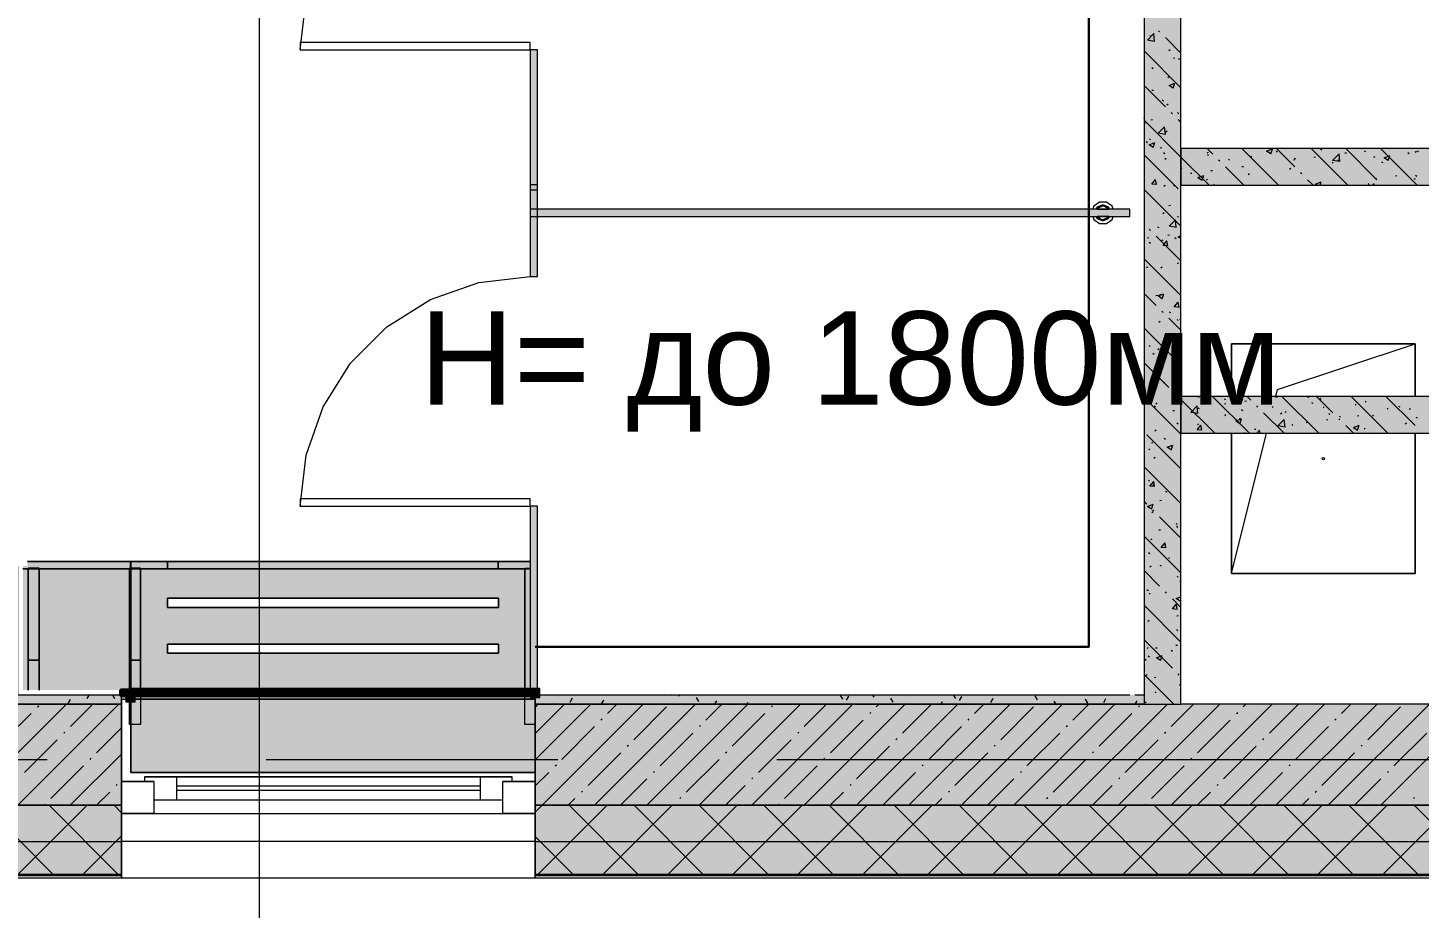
# Model space of a CAD drawing. Header units: millimetres. Extents: x -3817 to 677485, y -22715 to 103890.
# Drawn here: x 618142 to 621169, y 1553 to 3470 of the extents above; entities that cross this region are included whole.
import ezdxf

# ---------------------------------------------------------------- set-up
doc = ezdxf.new("R2010")
doc.units = ezdxf.units.MM
doc.layers.add('PDF _Геометрия', color=7, linetype='Continuous', true_color=0x1d1d1d)
doc.layers.add('PDF _Сплошная заливка', color=7, linetype='Continuous', true_color=0xffffff)
doc.layers.add('PDF _Текст', color=7, linetype='Continuous')
doc.styles.add('PDF GOST-Common', font='arial.ttf')

msp = doc.modelspace()

# ---------------------------------------------------------------- hatches: boundary and pattern name
at = {"layer": 'PDF _Сплошная заливка', "transparency": 33554559}
for points in [[(620570.5, 1996.9), (620650.5, 1996.9), (620650.5, 5636.9), (620570.5, 5636.9), (620570.5, 5004.9), (620610.5, 5004.9), (620610.5, 4999.9), (620570.5, 4999.9), (620570.5, 4461), (620590.5, 4449.5), (620570.5, 4414.9), (620570.5, 4409.9), (620610.5, 4409.9), (620610.5, 4404.9), (620570.5, 4404.9), (620570.5, 2016.9)], [(621251.3, 3126.9), (621251.3, 3206.9), (620650.5, 3206.9), (620650.5, 3126.9), (621086, 3126.9)], [(621251.3, 2586.9), (621251.3, 2666.9), (620650.5, 2666.9), (620650.5, 2586.9), (621086, 2586.9)]]:
    msp.add_hatch(color=256, dxfattribs=at).paths.add_polyline_path(points)
at = {"layer": 'PDF _Сплошная заливка', "true_color": 0xeae6de, "transparency": 33554559}
h = msp.add_hatch(color=254, dxfattribs=at)
h.paths.add_polyline_path([(618345.5, 2008), (618355.2, 2008), (618355.2, 2021.9), (618365.5, 2021.9), (618365.2, 2026.9), (618345.5, 2026.9), (618345.5, 2016.9)], flags=0)
h.paths.add_polyline_path([(618365.2, 2027.9), (618365.5, 2027.9), (618365.2, 2307.9), (618140.8, 2307.9), (618140.8, 2297.9), (618130.8, 2296.9), (618130.8, 2027.9), (618345.5, 2027.9)], flags=0)
h.paths.add_polyline_path([(618121.3, 2307.9), (618119.8, 2307.9), (618119.8, 2307.9)], flags=0)
h = msp.add_hatch(color=254, dxfattribs=at)
h.paths.add_polyline_path([(618375.2, 2007.9), (619245.5, 2007.9), (619245.5, 2011.9), (619235.5, 2011.9), (619234.5, 2307.9), (618365.2, 2307.9), (618365.5, 2021.9), (618375.2, 2020.4)], flags=0)
h.paths.add_polyline_path([(618445.2, 2107.8), (618445.2, 2127.8), (619165.7, 2127.8), (619165.7, 2107.8), (618901, 2107.8)], flags=0)
h.paths.add_polyline_path([(618445.2, 2207.8), (618445.2, 2227.8), (619165.7, 2227.8), (619165.7, 2207.8), (618901, 2207.8)], flags=0)
at = {"layer": 'PDF _Сплошная заливка', "transparency": 33554559}
h = msp.add_hatch(color=256, dxfattribs=at)
h.paths.add_polyline_path([(620570.5, 1996.9), (620570.5, 2016.9), (619245.5, 2016.9), (619245.5, 1996.9), (619629.3, 1996.9)], flags=0)
h.paths.add_polyline_path([(618345.5, 1996.9), (618345.5, 2016.9), (618119.8, 2016.9), (618119.8, 1996.9), (618172.6, 1996.9)], flags=0)
at = {"layer": 'PDF _Сплошная заливка', "true_color": 0x8bb0bc, "transparency": 33554559}
h = msp.add_hatch(color=253, dxfattribs=at)
h.paths.add_polyline_path([(619173.9, 2016.9), (619235.5, 2016.9), (619235.5, 2026.9), (618365.5, 2026.9), (618365.5, 2021.9), (618375.2, 2020.4), (618375.2, 2016.9), (619165.7, 2016.9)], flags=0)
h.paths.add_polyline_path([(618355.2, 2016.9), (618355.2, 2021.9), (618365.2, 2021.9), (618365.2, 2026.9), (618345.5, 2026.9), (618345.5, 2016.9)], flags=0)
at = {"layer": 'PDF _Сплошная заливка', "true_color": 0xeae6de, "transparency": 33554559}
msp.add_hatch(color=254, dxfattribs=at).paths.add_polyline_path([(618375.2, 1847.9), (619245.5, 1847.9), (619245.5, 2007.9), (618375.2, 2007.9), (618375.2, 2002.4), (618365.5, 2002.4), (618365.5, 1847.9)])
at = {"layer": 'PDF _Сплошная заливка', "transparency": 33554559}
h = msp.add_hatch(color=256, dxfattribs=at)
h.paths.add_polyline_path([(623999.5, 1776.9), (624045.5, 1776.9), (624045.5, 1996.9), (623745.5, 1996.9), (623745.5, 1776.9)], flags=0)
h.paths.add_polyline_path([(622845.5, 1776.9), (622845.5, 1996.9), (619245.5, 1996.9), (619245.5, 1776.9), (622542.8, 1776.9)], flags=0)
h.paths.add_polyline_path([(618095.5, 1776.9), (618345.5, 1776.9), (618345.5, 1996.9), (618095.5, 1996.9)], flags=0)
h = msp.add_hatch(color=256, dxfattribs=at)
h.paths.add_polyline_path([(627885.5, 1626.9), (627885.5, 1776.9), (623745.5, 1776.9), (623745.5, 1626.9), (625456.2, 1626.9)], flags=0)
h.paths.add_polyline_path([(622542.8, 1626.9), (622845.5, 1626.9), (622845.5, 1776.9), (619245.5, 1776.9), (619245.5, 1626.9), (621086, 1626.9)], flags=0)
h.paths.add_polyline_path([(618095.5, 1626.9), (618345.5, 1626.9), (618345.5, 1776.9), (617345.5, 1776.9), (617345.5, 1626.9), (617595.5, 1626.9)], flags=0)
h.paths.add_polyline_path([(615895.5, 1626.9), (616445.5, 1626.9), (616445.5, 1776.9), (615895.5, 1776.9)], flags=0)
h.paths.add_polyline_path([(613595.5, 1626.9), (613795.5, 1626.9), (613795.5, 1776.9), (613095.5, 1776.9), (613095.5, 1626.9)], flags=0)
h.paths.add_polyline_path([(609432.3, 1626.9), (609995.5, 1626.9), (609995.5, 1776.9), (608812.6, 1776.9), (608812.6, 1626.9)], flags=0)

# ---------------------------------------------------------------- linework, layer by layer
at = {"layer": 'PDF _Геометрия', "color": 9, "lineweight": 9, "true_color": 0xc0c0c0}
for points in [[(617345.5, 1618.9), (618345.5, 1618.9), (618345.5, 1776.9), (618345.5, 1618.9), (619245.5, 1618.9), (619245.5, 1776.9), (619245.5, 1618.9), (622845.5, 1618.9), (622845.5, 1776.9), (622845.5, 1618.9), (623745.5, 1618.9), (623745.5, 1776.9), (623745.5, 1618.9), (627885.5, 1618.9), (628038.5, 1618.9), (628043.5, 1618.9), (628043.5, 2226.9), (627885.5, 2226.9), (627665.5, 2226.9), (627665.5, 1996.9), (624265.5, 1996.9), (624265.5, 9556.9), (624410.5, 9556.9)], [(620570.5, 4414.9), (620570.5, 4404.9), (620570.5, 2016.9), (620550.5, 2016.9)], [(618345.5, 2008), (618345.5, 1996.9), (618345.5, 2016.9), (618119.8, 2016.9), (618119.8, 2276.9), (618119.8, 2296.9), (617835.5, 2296.9), (617835.5, 2276.9), (618099.8, 2276.9), (618099.8, 1996.9), (618095.5, 1996.9), (618095.5, 1776.9), (617815.5, 1776.9)], [(620539.5, 2016.9), (619245.5, 2016.9), (619245.5, 1996.9), (619245.5, 1776.9), (619245.5, 1847.9)]]:
    msp.add_lwpolyline(points, dxfattribs=at)
at = {"layer": 'PDF _Геометрия', "color": 231, "lineweight": 30, "true_color": 0xff80c0}
msp.add_lwpolyline([(619245.5, 2121.9), (620450.5, 2121.9), (620450.5, 5516.9), (619145.5, 5516.9), (619145.5, 9436.9), (618215.5, 9436.9), (618215.5, 9156.9), (617935.5, 9156.9), (617935.5, 2403.4)], dxfattribs=at)
at = {"layer": 'PDF _Геометрия', "color": 9, "lineweight": 9, "true_color": 0xc0c0c0}
for points in [[(620650.5, 1996.9), (620650.5, 4404.9), (620650.5, 5004.9), (620650.5, 5636.9), (621251.3, 5636.9), (621251.3, 2626.9), (621251.3, 2026.9), (621251.3, 1996.9)], [(620650.5, 3126.9), (621251.3, 3126.9), (621251.3, 3206.9), (620650.5, 3206.9)], [(620650.5, 2586.9), (621251.3, 2586.9), (621251.3, 2666.9), (620650.5, 2666.9)], [(618345.5, 1776.9), (618345.5, 1996.9)]]:
    msp.add_lwpolyline(points, close=True, dxfattribs=at)
at = {"layer": 'PDF _Геометрия', "color": 253, "lineweight": 9, "true_color": 0xaaaaaa}
for points in [[(618645.5, -219.5), (618645.5, 2280.5), (618645.5, 4208.9)], [(616596.4, 1876.9), (618183.9, 1876.9)], [(618660.2, 1876.9), (619295.2, 1876.9)], [(619771.4, 1876.9), (621358.9, 1876.9)], [(618415.5, 1828.9), (618345.5, 1828.9)], [(618465.5, 1818.9), (619125.5, 1818.9)], [(619245.5, 1828.9), (619175.5, 1828.9)], [(619125.5, 1808.9), (618465.5, 1808.9)], [(618345.5, 1758.9), (619245.5, 1758.9)]]:
    msp.add_lwpolyline(points, dxfattribs=at)
at = {"layer": 'PDF _Геометрия', "color": 7, "lineweight": 9}
for points in [[(618734.5, 3422), (619234.5, 3422), (619234.5, 3438), (618734.5, 3438), (618734.5, 3422), (618747, 3533.3), (618784, 3639), (618843.5, 3733.8), (618922.7, 3813), (619017.5, 3872.5), (619123.2, 3909.5), (619234.5, 3922)], [(620502.8, 3074.9), (620500.7, 3081.3), (620488.4, 3090.3), (620473.2, 3090.3), (620460.9, 3081.3), (620458.8, 3074.9)], [(620458.8, 3058.9), (620460.9, 3052.4), (620473.2, 3043.5), (620488.4, 3043.5), (620500.7, 3052.4), (620502.8, 3058.9)], [(620492.5, 3074.9), (620491.4, 3077.5), (620480.8, 3081.9), (620470.1, 3077.5), (620469, 3074.9)], [(620469, 3058.9), (620470.1, 3056.2), (620480.8, 3051.8), (620491.4, 3056.2), (620492.5, 3058.9)], [(620469.1, 3074.9), (620471.8, 3074.9), (620475.4, 3074.9), (620479.2, 3074.9), (620482.6, 3074.9), (620486.3, 3074.9), (620489.7, 3074.9), (620492.5, 3074.9)], [(620492.5, 3058.9), (620489.7, 3058.9), (620486.1, 3058.9), (620482.3, 3058.9), (620478.9, 3058.9), (620475.3, 3058.9), (620471.8, 3058.9), (620469.1, 3058.9)], [(618734.5, 2427.9), (619234.5, 2427.9), (619234.5, 2443.9), (618734.5, 2443.9), (618734.5, 2427.9), (618747, 2539.1), (618784, 2644.8), (618843.5, 2739.6), (618922.7, 2818.8), (619017.5, 2878.3), (619123.2, 2915.3), (619234.5, 2927.9)], [(620760.5, 2666.9), (620760.5, 2781.9), (621160.5, 2781.9), (621160.5, 2666.9), (621160.5, 2781.9), (621160.5, 2666.9)], [(620856.7, 2666.9), (620860.5, 2681.9), (621160.5, 2781.9)], [(620760.5, 2281.9), (620836.7, 2586.9)], [(620760.5, 2586.9), (620760.5, 2281.9), (621160.5, 2281.9), (621160.5, 2586.9)], [(620570.5, 2016.9), (620570.5, 1996.9), (619245.5, 1996.9), (620570.5, 1996.9), (620650.5, 1996.9)], [(618119.8, 1996.9), (618345.5, 1996.9), (618119.8, 1996.9), (618099.8, 1996.9)], [(617345.5, 1697.9), (618345.5, 1697.9)], [(619245.5, 1697.9), (622845.5, 1697.9)], [(617345.5, 1626.9), (618345.5, 1626.9)], [(617345.5, 1623.9), (618345.5, 1623.9)], [(619245.5, 1626.9), (622845.5, 1626.9)], [(619245.5, 1623.9), (622845.5, 1623.9)]]:
    msp.add_lwpolyline(points, dxfattribs=at)
at = {"layer": 'PDF _Геометрия', "color": 252, "lineweight": 9, "true_color": 0x878787}
for points in [[(620570.5, 3459.6), (620572, 3459.8)], [(620593.4, 3440.3), (620577.5, 3442.7), (620591.4, 3457.2)], [(620582.8, 3453.3), (620585.2, 3451.1)], [(620593.4, 3440.2), (620591.4, 3457.1)], [(620604.2, 3461), (620601.7, 3463.5)], [(620650.5, 3414.7), (620616.8, 3448.4)], [(620624.3, 3420.7), (620627, 3422.7)], [(620650.5, 3339.3), (620570.5, 3419.3)], [(620634.2, 3404), (620637.5, 3404.4)], [(620644.9, 3403.2), (620647.8, 3401.4)], [(620587.5, 3383.3), (620590.3, 3381.5)], [(620622.2, 3361.5), (620624.8, 3363.5)], [(620616.8, 3297.5), (620570.5, 3343.9)], [(620587.4, 3333.9), (620590.7, 3334.3)], [(620633.7, 3338.3), (620624.8, 3344.3), (620637.3, 3349)], [(620631.9, 3339.7), (620635.2, 3340.2)], [(620633.7, 3338.2), (620637.3, 3349)], [(620609.6, 3312.8), (620612.4, 3311)], [(620620, 3302.3), (620622.7, 3304.3)], [(620570.5, 3273), (620570.8, 3273.4)], [(620572.9, 3262.2), (620570.8, 3273.4)], [(620585.1, 3269.6), (620588.5, 3270)], [(620631.9, 3282.4), (620629.4, 3285)], [(620643.3, 3285), (620645.8, 3282.8)], [(620650.5, 3263.9), (620644.5, 3269.9)], [(620712, 3126.9), (620650.5, 3188.4), (620570.5, 3268.4)], [(620570.5, 3262.5), (620572.9, 3262.3)], [(620616.9, 3237.6), (620601.1, 3240.1), (620615, 3254.5)], [(620616.9, 3237.6), (620615, 3254.5)], [(620617.8, 3243.1), (620620.5, 3245.1)], [(620574.9, 3222), (620577.8, 3220.2)], [(620590.4, 3209.4), (620581.6, 3215.3), (620594, 3220.1)], [(620582.2, 3228.2), (620584.7, 3225.9)], [(620590.4, 3209.3), (620594, 3220.1)], [(620644.5, 3119), (620570.5, 3193)], [(620605.7, 3208.3), (620609, 3208.8)], [(620612.4, 3198.1), (620615.3, 3196.3)], [(620615.7, 3183.9), (620618.3, 3185.9)], [(620707.4, 3194.1), (620710.2, 3192.3)], [(620719.9, 3194.4), (620707.5, 3206.9)], [(620708, 3197.2), (620710.7, 3199.3)], [(620735, 3179.4), (620732.5, 3181.9)], [(620753.8, 3183.8), (620756.3, 3181.5)], [(620862.9, 3126.9), (620782.9, 3206.9)], [(620802.3, 3190.1), (620805.1, 3188.3)], [(620845.9, 3195.1), (620837.1, 3201.1), (620849.6, 3205.9)], [(620845.9, 3195.1), (620849.6, 3205.8)], [(620857.5, 3201.6), (620860, 3199.3)], [(620898.4, 3166.8), (620858.4, 3206.9)], [(620895.3, 3182.5), (620898.7, 3182.9)], [(620897.2, 3186.1), (620900, 3184.3)], [(621013.7, 3126.9), (620933.7, 3206.9)], [(620939.9, 3188.4), (620943.2, 3188.8)], [(620954.6, 3205.9), (620957.4, 3204.1)], [(620996.4, 3178.8), (620980.6, 3181.2), (620994.5, 3195.7)], [(620992.1, 3182.1), (620994.9, 3180.3)], [(620996.4, 3178.7), (620994.5, 3195.6)], [(621007.2, 3197.2), (621010.5, 3197.7)], [(621077, 3139.1), (621009.2, 3206.9)], [(621049.5, 3201.9), (621052.3, 3200.1)], [(621070.6, 3187.8), (621073.3, 3189.8)], [(621164.6, 3126.9), (621084.6, 3206.9)], [(621101.5, 3180.9), (621092.6, 3186.8), (621105.1, 3191.6)], [(621101.5, 3180.8), (621105.1, 3191.6)], [(621144.4, 3197.9), (621147.3, 3196.1)], [(621160.4, 3199.2), (621163.1, 3201.2)], [(621167.5, 3199.5), (621165, 3202)], [(620650.2, 3166), (620650.5, 3165.7), (620652.6, 3163.7)], [(620671.2, 3153), (620674.5, 3153.4)], [(620687.7, 3143.7), (620700.2, 3148.5)], [(620696.6, 3137.7), (620700.2, 3148.5)], [(620715.7, 3158.8), (620719, 3159.3)], [(620787.5, 3126.9), (620747.6, 3166.8)], [(620783.1, 3167.7), (620786.4, 3168.1)], [(620797.1, 3150.6), (620799.8, 3152.6)], [(620887, 3162), (620889.6, 3164)], [(620913.5, 3151.7), (620911, 3154.2)], [(620979.3, 3175.3), (620982, 3177.3)], [(621087, 3178), (621089.8, 3176.2)], [(621161.3, 3148.9), (621163.7, 3146.6)], [(620597.5, 3128.6), (620586.9, 3129.5), (620595.5, 3139.7)], [(620597.5, 3128.5), (620595.5, 3139.6)], [(620613.5, 3124.7), (620616.2, 3126.8)], [(620634.5, 3127.6), (620637.3, 3125.8)], [(620687.7, 3143.7), (620696.6, 3137.8)], [(620705.9, 3138), (620708.5, 3140.1)], [(620721.6, 3126.9), (620723, 3128.5)], [(620723.3, 3126.9), (620723, 3128.5)], [(620938.4, 3126.9), (620926.1, 3139.1)], [(620947.2, 3126.9), (620943.2, 3129.5), (620955.7, 3134.3)], [(620953.2, 3126.9), (620955.7, 3134.2)], [(620960.4, 3127.1), (620963.7, 3127.5)], [(621057.6, 3131.1), (621060, 3128.8)], [(621068.4, 3128.6), (621071.1, 3130.7)], [(621072.7, 3141.9), (621076, 3142.3)], [(621117.2, 3147.7), (621120.5, 3148.2)], [(621158.2, 3140), (621160.9, 3142)], [(620650.5, 3037.5), (620570.5, 3117.5)], [(620611.3, 3065.5), (620614, 3067.6)], [(620624.4, 3082.9), (620627.8, 3083.3)], [(620642.8, 3059.9), (620645.3, 3057.6)], [(620584.1, 3028.5), (620581.6, 3031)], [(620599.9, 3036.7), (620602.7, 3034.9)], [(620640.5, 3035), (620624.7, 3037.5), (620638.5, 3051.9)], [(620640.5, 3035), (620638.5, 3051.9)], [(620577.7, 3012.7), (620581, 3013.2)], [(620581.7, 3003), (620584.2, 3000.8)], [(620650.5, 2962.1), (620596.7, 3015.9)], [(620609.2, 3006.3), (620611.8, 3008.4)], [(620622.2, 2994.8), (620611.6, 2995.7), (620620.1, 3006)], [(620622.2, 2994.8), (620620.1, 3005.9)], [(620622.2, 3018.6), (620625.5, 3019)], [(620637.4, 3012.9), (620640.2, 3011.1)], [(620650.5, 3010.8), (620644.4, 3014.8), (620650.5, 3017.1)], [(620650.5, 2886.7), (620570.5, 2966.7)], [(620575.4, 2948.5), (620578.7, 2948.9)], [(620607, 2947.2), (620609.7, 2949.2)], [(620642.7, 2957.3), (620646.1, 2957.8)], [(620649.6, 2940.8), (620650.5, 2940.1)], [(620596.7, 2865), (620570.5, 2891.3)], [(620596, 2887.2), (620599.3, 2887.6)], [(620610, 2879.9), (620601.2, 2885.9), (620613.6, 2890.7)], [(620604.9, 2888), (620607.5, 2890)], [(620610, 2879.9), (620613.6, 2890.6)], [(620611.8, 2850), (620609.3, 2852.5)], [(620624.8, 2851.5), (620627.6, 2849.7)], [(620646.9, 2861.1), (620636.2, 2862), (620644.8, 2872.2)], [(620646.9, 2861), (620644.8, 2872.2)], [(620650.5, 2735.8), (620570.5, 2815.8)], [(620602.7, 2828.8), (620605.4, 2830.8)], [(620650.5, 2811.3), (620624.4, 2837.4)], [(620642.3, 2834.7), (620644.8, 2832.5)], [(620650.5, 2834.5), (620648.3, 2834.8), (620650.5, 2837.1)], [(620581.2, 2777.9), (620583.7, 2775.6)], [(620589.4, 2761.1), (620592.2, 2759.3)], [(620600.5, 2769.6), (620603.2, 2771.6)], [(620614.7, 2761.7), (620618, 2762.2)], [(620624.4, 2686.5), (620570.5, 2740.4)], [(620598.4, 2710.4), (620601, 2712.4)], [(620612.4, 2697.5), (620615.8, 2697.9)], [(620649.1, 2715.7), (620650.5, 2714.4)], [(620570.5, 2691.9), (620571.3, 2692)], [(620650.5, 2584.9), (620570.5, 2664.9)], [(620639.4, 2671.4), (620636.9, 2673.9)], [(620649.7, 2666.3), (620650.5, 2665.8), (620652.5, 2664.5)], [(620688.6, 2664.5), (620691.2, 2666.6)], [(620799.4, 2586.9), (620719.4, 2666.9)], [(620802.9, 2658.9), (620794.9, 2666.9)], [(620857.1, 2665.7), (620860.5, 2666.2)], [(620950.3, 2586.9), (620870.3, 2666.9)], [(620925.9, 2666.9), (620928.4, 2665.2)], [(620928.4, 2665.1), (620929, 2666.9)], [(620981.4, 2631.2), (620945.7, 2666.9)], [(621101.1, 2586.9), (621021.1, 2666.9)], [(621159.9, 2603.5), (621096.6, 2666.9)], [(621140.9, 2666.5), (621141.4, 2666.9)], [(620592.3, 2646.4), (620595.1, 2644.6)], [(620596.2, 2651.2), (620598.9, 2653.3)], [(620633, 2636.2), (620636.3, 2636.6)], [(620724, 2586.9), (620652, 2658.9)], [(620687.6, 2629.8), (620671.8, 2632.2), (620685.7, 2646.6)], [(620687.6, 2629.7), (620685.7, 2646.6)], [(620687.2, 2642.4), (620690, 2640.6)], [(620744.6, 2662.2), (620747.4, 2660.4)], [(620745.3, 2651), (620748.6, 2651.4)], [(620782.1, 2638.4), (620784.9, 2636.6)], [(620789.8, 2656.9), (620793.1, 2657.3)], [(620818, 2643.8), (620815.5, 2646.3)], [(620839.5, 2658.2), (620842.4, 2656.4)], [(620849.1, 2645.2), (620851.6, 2642.9)], [(620877, 2634.3), (620879.8, 2632.5)], [(620934.4, 2654.2), (620937.3, 2652.4)], [(620952.8, 2663), (620955.3, 2660.7)], [(620959.8, 2642.6), (620962.5, 2644.6)], [(621029.4, 2650.2), (621032.2, 2648.4)], [(621051.1, 2655.1), (621053.8, 2657.1)], [(621099.1, 2641.7), (621101.6, 2639.5)], [(621124.3, 2646.2), (621127.1, 2644.4)], [(621146.8, 2639.9), (621150.1, 2640.3)], [(620641.8, 2609.6), (620644.2, 2607.3)], [(620696.2, 2593.6), (620685.6, 2594.5), (620694.2, 2604.7)], [(620686.4, 2605.4), (620689.1, 2607.4)], [(620696.2, 2593.5), (620694.2, 2604.7)], [(620745.5, 2627.4), (620747.9, 2625.1)], [(620779, 2607.8), (620770.2, 2613.8), (620782.6, 2618.6)], [(620777.7, 2617.9), (620780.3, 2619.9)], [(620779, 2607.8), (620782.6, 2618.5)], [(620874.9, 2586.9), (620830.5, 2631.2)], [(620877.4, 2600.3), (620861.6, 2602.8), (620875.4, 2617.2)], [(620867.5, 2629.3), (620870.2, 2631.3)], [(620877.4, 2600.3), (620875.4, 2617.2)], [(620891.7, 2606.2), (620894.2, 2603.9)], [(620922.7, 2610.4), (620926, 2610.8)], [(620967.2, 2616.2), (620970.5, 2616.7)], [(620971.9, 2630.3), (620974.8, 2628.5)], [(620996.5, 2616.1), (620994, 2618.6)], [(620995.4, 2623.9), (620997.9, 2621.7)], [(621025.7, 2586.9), (621009.1, 2603.5)], [(621025.7, 2599.5), (621038.2, 2604.3)], [(621034.5, 2625.1), (621037.8, 2625.5)], [(621034.6, 2593.5), (621038.2, 2604.3)], [(621066.8, 2626.3), (621069.7, 2624.5)], [(621138.8, 2607.3), (621141.4, 2609.3)], [(621161.8, 2622.3), (621164.6, 2620.5)], [(620650.5, 2509.5), (620576.6, 2583.4)], [(620594.1, 2592), (620596.7, 2594.1)], [(620614.3, 2575.9), (620617.2, 2574.1)], [(620744, 2586.9), (620746.4, 2587.2)], [(620788.1, 2588.4), (620789.7, 2586.9)], [(620810.4, 2595.6), (620813.7, 2596)], [(620816, 2586.9), (620821.7, 2593.6)], [(620822.9, 2586.9), (620821.7, 2593.5)], [(621025.7, 2599.5), (621034.6, 2593.6)], [(621049, 2595.9), (621051.6, 2598)], [(621064.3, 2586.9), (621065.2, 2587.8)], [(621065.3, 2586.9), (621065.2, 2587.7)], [(620580.7, 2552.8), (620583.1, 2550.5)], [(620586.2, 2566.1), (620589.6, 2566.5)], [(620629.6, 2550.5), (620620.8, 2556.4), (620633.2, 2561.2)], [(620629.6, 2550.4), (620633.2, 2561.2)], [(620650.5, 2434.1), (620570.5, 2514.1)], [(620591.9, 2532.8), (620594.6, 2534.9)], [(620579.7, 2485), (620582.5, 2483.2)], [(620648.6, 2490.5), (620650.5, 2488.8)], [(620593.3, 2471), (620582.7, 2471.9), (620591.3, 2482.2)], [(620589.7, 2473.6), (620592.4, 2475.7)], [(620593.3, 2471), (620591.3, 2482.1)], [(620617.2, 2461.1), (620620, 2459.3)], [(620576.6, 2432.6), (620570.5, 2438.7)], [(620586.4, 2421.5), (620577.5, 2427.5), (620590, 2432.3)], [(620586.4, 2421.5), (620590, 2432.2)], [(620605, 2440.6), (620608.3, 2441.1)], [(620649.5, 2446.5), (620650.5, 2446.6)], [(620587.6, 2414.5), (620590.2, 2416.5)], [(620591.7, 2417.5), (620589.2, 2420)], [(620650.5, 2358.7), (620604.2, 2404.9)], [(620650.5, 2283.2), (620570.5, 2363.2)], [(620602.7, 2376.3), (620606, 2376.8)], [(620639.2, 2390.6), (620642.1, 2388.8)], [(620641.2, 2384.4), (620643.7, 2382.2)], [(620585.4, 2355.3), (620588.1, 2357.3)], [(620618, 2337.3), (620607.4, 2338.2), (620616, 2348.4)], [(620618, 2337.2), (620616, 2348.4)], [(620580.2, 2327.6), (620582.6, 2325.3)], [(620623.3, 2315.1), (620626.6, 2315.5)], [(620604.2, 2254), (620570.5, 2287.8)], [(620583.2, 2296.1), (620585.9, 2298.1)], [(620604.6, 2299.8), (620607.4, 2298)], [(620642.1, 2275.9), (620644.9, 2274.1)], [(620576.5, 2245), (620579.8, 2245.4)], [(620619.3, 2238.9), (620616.8, 2241.5)], [(620648.1, 2265.4), (620650.5, 2263.2)], [(620650.5, 2132.3), (620570.5, 2212.3)], [(620581.1, 2236.9), (620583.7, 2238.9)], [(620650.5, 2207.8), (620631.9, 2226.4)], [(620642.7, 2203.5), (620632.1, 2204.5), (620640.6, 2214.7)], [(620649.2, 2221), (620640.4, 2227), (620650.5, 2230.8)], [(620642.7, 2203.5), (620640.6, 2214.6)], [(620649.2, 2221), (620650.5, 2224.6)], [(620570.5, 2208.6), (620572.1, 2207.6)], [(620578.9, 2177.7), (620581.6, 2179.7)], [(620642, 2189.6), (620645.3, 2190.1)], [(620640.7, 2159.3), (620643.2, 2157)], [(620631.9, 2075.5), (620570.5, 2136.9)], [(620576.8, 2118.5), (620579.4, 2120.6)], [(620595.2, 2119.5), (620598.6, 2119.9)], [(620639.8, 2125.3), (620643.1, 2125.8)], [(620572.1, 2094.7), (620574.9, 2092.9)], [(620579.6, 2102.5), (620582.1, 2100.2)], [(620606, 2092.1), (620597.1, 2098), (620609.6, 2102.8)], [(620606, 2092), (620609.6, 2102.8)], [(620629.5, 2114.5), (620632.4, 2112.7)], [(620635.1, 1996.9), (620570.5, 2061.5)], [(620574.6, 2059.3), (620577.3, 2061.4)], [(620647, 2060.4), (620644.5, 2062.9)], [(620593, 2055.2), (620596.3, 2055.7)], [(620647.5, 2040.2), (620650, 2038)], [(620572.4, 2000.1), (620575.1, 2002.2)], [(620594.2, 2024.2), (620597, 2022.4)]]:
    msp.add_lwpolyline(points, dxfattribs=at)
at = {"layer": 'PDF _Геометрия', "color": 7, "lineweight": 20}
for points in [[(619234.5, 3422), (619234.5, 3116.9), (619250.5, 3116.9), (619250.5, 3422)], [(619234.5, 3127.9), (619234.5, 2927.9), (619250.5, 2927.9), (619250.5, 3127.9)], [(620539.5, 3074.9), (619235, 3074.9), (619235, 3058.9), (620539.5, 3058.9)], [(619234.5, 2427.9), (619234.5, 2027.9), (619250.5, 2027.9), (619250.5, 2427.9)], [(619235.5, 2031.4), (619235.5, 2011.9), (619255.5, 2011.9), (619255.5, 2031.4)], [(618375.2, 2002.4), (618375.2, 2021.9), (618355.2, 2021.9), (618355.2, 2002.4)]]:
    msp.add_lwpolyline(points, close=True, dxfattribs=at)
at = {"layer": 'PDF _Геометрия', "color": 7, "lineweight": 9}
for points in [[(620466.5, 3074.9), (620468.3, 3079.3), (620480.8, 3084.4), (620493.2, 3079.3), (620495, 3074.9), (620493.2, 3079.3), (620480.8, 3084.4), (620468.3, 3079.3)], [(620495, 3058.9), (620493.2, 3054.4), (620480.8, 3049.3), (620468.3, 3054.4), (620466.5, 3058.9), (620468.3, 3054.4), (620480.8, 3049.3), (620493.2, 3054.4)], [(620493.5, 3074.9), (620482.1, 3081.9), (620469.7, 3077), (620468, 3074.9)], [(620468, 3058.9), (620479.4, 3051.8), (620491.9, 3056.7), (620493.5, 3058.9)], [(620760.5, 2666.9), (620760.5, 2781.9), (621160.5, 2781.9), (620760.5, 2781.9)], [(620760.5, 2586.9), (620760.5, 2281.9), (621160.5, 2281.9), (621160.5, 2586.9), (621160.5, 2281.9), (620760.5, 2281.9)], [(618345.5, 1776.9), (618095.5, 1776.9)], [(622845.5, 1776.9), (619245.5, 1776.9)]]:
    msp.add_lwpolyline(points, close=True, dxfattribs=at)
at = {"layer": 'PDF _Геометрия', "color": 8, "lineweight": 9, "true_color": 0x808080}
for points in [[(618365.5, 2307.9), (618140.8, 2307.9)], [(618445.2, 2207.8), (618445.2, 2227.8), (619165.7, 2227.8), (619165.7, 2207.8)], [(618445.2, 2207.8), (619165.7, 2207.8), (619165.7, 2227.8), (618445.2, 2227.8)], [(618445.2, 2107.8), (618445.2, 2127.8), (619165.7, 2127.8), (619165.7, 2107.8)], [(618445.2, 2107.8), (619165.7, 2107.8), (619165.7, 2127.8), (618445.2, 2127.8)]]:
    msp.add_lwpolyline(points, close=True, dxfattribs=at)
for points in [[(618140.8, 2307.9), (618365.5, 2307.9), (618140.8, 2307.9)], [(618365.5, 2307.9), (619234.5, 2307.9), (618365.2, 2307.9), (618365.2, 2027.8)], [(618365.5, 2307.9), (619234.5, 2307.9), (618365.5, 2307.9)], [(618445.5, 2307.9), (619165.1, 2307.9), (618445.5, 2307.9)], [(618345.5, 2008), (618355.2, 2008)], [(618365.5, 1952.9), (618363, 1952.9), (618363, 2002.4)], [(618365.2, 2026.9), (618365.2, 2021.9)], [(619245.5, 1847.9), (618365.5, 1847.9), (618365.5, 2002.4), (618365.5, 1847.9), (619245.5, 1847.9), (619245.5, 2007.9), (618375.2, 2007.9), (619245.5, 2007.9), (619245.5, 2011.9)]]:
    msp.add_lwpolyline(points, dxfattribs=at)
at = {"layer": 'PDF _Геометрия', "color": 253, "lineweight": 9, "true_color": 0xaba79f}
for points in [[(618365.2, 2027.8), (618365.2, 2307.9)], [(618365.5, 2307.3), (618365.5, 2292.9), (618365.5, 2307.3), (618365.5, 2021.9)], [(618142.6, 2291.9), (618142.6, 2092.9), (618142.6, 2291.9), (618142.6, 2027.8), (618142.6, 2292.9), (618166.6, 2292.9), (618166.6, 2027.7), (618166.6, 2291.9), (618166.6, 2092.9), (618166.6, 2291.9)], [(618363, 2291.9), (618363, 2092.9), (618363, 2291.9), (618363, 2027.7), (618363, 2292.9), (618365.2, 2292.9)], [(618365.5, 2292.9), (618387, 2292.9), (618387, 2027.8), (618387, 2291.9), (618387, 2092.9), (618387, 2291.9)], [(618445.5, 2291.9), (619165.1, 2291.9), (618445.5, 2291.9)], [(619223, 2291.9), (619223, 2027.9), (619223, 2292.9), (619233.5, 2292.9)], [(618363, 2021.9), (618363, 2026.9)], [(618365.2, 2021.9), (618365.2, 2026.9)], [(618387, 2026.9), (618387, 1952.9), (618365.5, 1952.9)], [(619245.5, 1952.9), (619223, 1952.9), (619223, 2026.9)], [(619245.5, 1996.9), (619245.5, 1847.9)]]:
    msp.add_lwpolyline(points, dxfattribs=at)
at = {"layer": 'PDF _Геометрия', "color": 254, "lineweight": 9, "true_color": 0xeae9e7}
msp.add_lwpolyline([(618365.5, 2307.3), (618365.5, 2292.9)], close=True, dxfattribs=at)
at = {"layer": 'PDF _Геометрия', "color": 254, "lineweight": 9, "true_color": 0xd5d3cf}
for points in [[(618365.5, 2027.9), (618365.5, 2292.9), (618365.5, 2307.3)], [(618142.6, 2292.9), (618166.6, 2292.9)], [(618166.6, 2291.9), (618142.6, 2291.9)], [(618363, 2292.9), (618365.2, 2292.9)], [(618365.2, 2291.9), (618363, 2291.9)], [(618365.5, 2292.9), (618377.2, 2292.9)], [(618378, 2291.9), (618365.5, 2291.9)], [(618380.2, 2292.9), (618387, 2292.9)], [(618387, 2291.9), (618381.2, 2291.9)], [(619223, 2292.9), (619230.5, 2292.9)]]:
    msp.add_lwpolyline(points, dxfattribs=at)
for points in [[(618445.5, 2291.9), (618445.5, 2307.9)], [(619165.1, 2307.9), (619165.1, 2291.9)], [(618166.6, 2292.9), (618142.6, 2292.9)], [(618365.2, 2292.9), (618363, 2292.9)], [(618377.2, 2292.9), (618365.5, 2292.9)], [(618387, 2292.9), (618380.2, 2292.9)], [(619229.5, 2291.9), (619223, 2291.9)], [(618166.6, 2092.9), (618142.6, 2092.9)], [(618365.2, 2092.9), (618363, 2092.9)], [(618387, 2092.9), (618365.5, 2092.9)]]:
    msp.add_lwpolyline(points, close=True, dxfattribs=at)
at = {"layer": 'PDF _Геометрия', "color": 253, "lineweight": 9, "true_color": 0xaba79f}
for points in [[(618130.8, 2291.9), (618142.6, 2291.9)], [(618166.6, 2291.9), (618363, 2291.9)], [(618387, 2291.9), (619223, 2291.9)], [(618375.2, 2007.9), (619245.5, 2007.9)]]:
    msp.add_lwpolyline(points, close=True, dxfattribs=at)
at = {"layer": 'PDF _Геометрия', "color": 254, "lineweight": 9, "true_color": 0xeae9e7}
for points in [[(618142.6, 2291.9), (618166.6, 2291.9)], [(618363, 2291.9), (618365.2, 2291.9)], [(618365.5, 2291.9), (618378, 2291.9)], [(618381.2, 2291.9), (618387, 2291.9)]]:
    msp.add_lwpolyline(points, dxfattribs=at)
at = {"layer": 'PDF _Геометрия', "color": 9, "lineweight": 9, "true_color": 0xcbc7bf}
for points in [[(618380.2, 2292.9), (618377.2, 2292.9)], [(619232.7, 2291.9), (619229.5, 2291.9)]]:
    msp.add_lwpolyline(points, close=True, dxfattribs=at)
for points in [[(618377.2, 2292.9), (618380.2, 2292.9)], [(618381.2, 2291.9), (618378, 2291.9)], [(619230.5, 2292.9), (619233.5, 2292.9)], [(618345.5, 2008), (618345.5, 2016.9), (618355.2, 2016.9)], [(618375.2, 2016.9), (619235.5, 2016.9)], [(619245.5, 1847.9), (619245.5, 1996.9)]]:
    msp.add_lwpolyline(points, dxfattribs=at)
at = {"layer": 'PDF _Геометрия', "color": 254, "lineweight": 9, "true_color": 0xe5e3df}
msp.add_lwpolyline([(618378, 2291.9), (618381.2, 2291.9)], dxfattribs=at)
at = {"layer": 'PDF _Геометрия', "color": 253, "lineweight": 9, "true_color": 0x9b9b9b}
for points in [[(618233.5, 2007.1), (618228.5, 1998.3)], [(618274.4, 2016.9), (618270.1, 2009.5)], [(618331, 2008.7), (618326.3, 2016.9)], [(619284.5, 1998.6), (619283.5, 1996.9)], [(619326.1, 2009.8), (619321.1, 2001)], [(619394.2, 2005.7), (619389.2, 1997)], [(619541.4, 2016.9), (619540.5, 2015.2)], [(619559.6, 2014.2), (619558.1, 2016.9)], [(619601.3, 2003), (619596.2, 2011.8)], [(619639.9, 2004.6), (619635.5, 1996.9)], [(619707.9, 2000.5), (619705.9, 1996.9)], [(619915, 2008.2), (619910.1, 2016.9)], [(619927.3, 2014.6), (619922.3, 2005.9)], [(619983.1, 2012.3), (619980.4, 2016.9)], [(620024.7, 2001.1), (620019.7, 2009.9)], [(620062.4, 1996.9), (620061.3, 1998.7)], [(620131.4, 2002.4), (620128.2, 1996.9)], [(620160.8, 2009.3), (620156.4, 2016.9)], [(620173, 2013.5), (620168, 2004.8)], [(620241.1, 2009.5), (620236, 2000.7)], [(620338.5, 2006.3), (620333.4, 2015)], [(620379.1, 1996.9), (620375.1, 2003.9)], [(620448.1, 1999.3), (620443.1, 2008)], [(620486.8, 2008.4), (620481.8, 1999.7)], [(620554.8, 2004.3), (620550.5, 1996.9)]]:
    msp.add_lwpolyline(points, dxfattribs=at)
at = {"layer": 'PDF _Геометрия', "color": 253, "lineweight": 60, "true_color": 0x8bb0bc}
for points in [[(618355.2, 2016.9), (618345.5, 2016.9), (618345.5, 2026.9), (618365.2, 2026.9)], [(618365.5, 2027.9), (619235.5, 2027.9)], [(619235.5, 2016.9), (618375.2, 2016.9)]]:
    msp.add_lwpolyline(points, dxfattribs=at)
msp.add_lwpolyline([(618365.5, 2026.9), (619235.5, 2026.9)], close=True, dxfattribs=at)
at = {"layer": 'PDF _Геометрия', "color": 9, "lineweight": 9, "true_color": 0xd1cbbf}
msp.add_lwpolyline([(619245.5, 1996.9), (619245.5, 2011.9)], dxfattribs=at)
at = {"layer": 'PDF _Геометрия', "color": 9, "lineweight": 9, "true_color": 0xc1bbaf}
msp.add_lwpolyline([(619245.5, 2011.9), (619245.5, 2007.9), (619245.5, 1996.9)], dxfattribs=at)
at = {"layer": 'PDF _Геометрия', "lineweight": 9}
for points in [[(618005.9, 1776.9), (618095.5, 1866.4), (618225.9, 1996.9)], [(618077.4, 1905.4), (618095.5, 1923.4), (618148.7, 1976.7)], [(618120, 1776.9), (618340, 1996.9)], [(618163, 1990.9), (618165.3, 1993.3)], [(618234.2, 1948.1), (618283, 1996.9)], [(619245.5, 1989.9), (619252.4, 1996.9)], [(619245.5, 1875.9), (619366.4, 1996.9)], [(619246.4, 1933.9), (619309.4, 1996.9)], [(619260.5, 1776.9), (619480.5, 1996.9)], [(619374.5, 1776.9), (619594.5, 1996.9)], [(619403.2, 1976.7), (619423.4, 1996.9)], [(619460.3, 1919.6), (619531.5, 1990.9)], [(619488.6, 1776.9), (619708.6, 1996.9)], [(619602.6, 1776.9), (619822.6, 1996.9)], [(619617.1, 1962.4), (619651.5, 1996.9)], [(619674.1, 1905.4), (619745.4, 1976.7)], [(619716.7, 1776.9), (619936.7, 1996.9)], [(619759.6, 1990.9), (619762, 1993.3)], [(619830.7, 1776.9), (620050.7, 1996.9)], [(619830.9, 1948.1), (619879.6, 1996.9)], [(619944.8, 1776.9), (620164.8, 1996.9)], [(619973.5, 1976.7), (619975.9, 1979)], [(619987.7, 1990.9), (619993.7, 1996.9)], [(620044.8, 1933.9), (620107.7, 1996.9)], [(620058.8, 1776.9), (620278.8, 1996.9)], [(620172.9, 1776.9), (620392.9, 1996.9)], [(620201.6, 1976.7), (620221.8, 1996.9)], [(620258.6, 1919.6), (620329.9, 1990.9)], [(620286.9, 1776.9), (620506.9, 1996.9)], [(620401, 1776.9), (620621, 1996.9)], [(620415.4, 1962.4), (620449.9, 1996.9)], [(620472.5, 1905.4), (620543.7, 1976.7)], [(620515, 1776.9), (620735, 1996.9)], [(620558, 1990.9), (620560.4, 1993.3)], [(620629.1, 1776.9), (620849.1, 1996.9)], [(620629.3, 1948.1), (620678, 1996.9)], [(620743.1, 1776.9), (620963.1, 1996.9)], [(620771.8, 1976.7), (620774.2, 1979)], [(620786.1, 1990.9), (620792, 1996.9)], [(620843.1, 1933.9), (620906.1, 1996.9)], [(620857.2, 1776.9), (621077.2, 1996.9)], [(620971.2, 1776.9), (621191.2, 1996.9)], [(620999.9, 1976.7), (621020.1, 1996.9)], [(621057, 1919.6), (621128.2, 1990.9)], [(621085.3, 1776.9), (621305.3, 1996.9)], [(618291.3, 1891.1), (618345.5, 1945.3)], [(619303.4, 1876.9), (619374.7, 1948.1)], [(619389, 1962.4), (619391.4, 1964.8)], [(619602.8, 1948.1), (619605.2, 1950.5)], [(619887.9, 1891.1), (619959.2, 1962.4)], [(620101.8, 1876.9), (620173.1, 1948.1)], [(620187.3, 1962.4), (620189.7, 1964.8)], [(620401.2, 1948.1), (620403.5, 1950.5)], [(620686.3, 1891.1), (620757.6, 1962.4)], [(620900.1, 1876.9), (620971.4, 1948.1)], [(620985.7, 1962.4), (620988, 1964.8)], [(618134.4, 1848.3), (618205.7, 1919.6)], [(618220, 1933.9), (618222.3, 1936.3)], [(619446, 1905.4), (619448.4, 1907.7)], [(619517.3, 1862.6), (619588.6, 1933.9)], [(619731.1, 1848.3), (619802.4, 1919.6)], [(619816.7, 1933.9), (619819, 1936.3)], [(620030.5, 1919.6), (620032.9, 1922)], [(620244.4, 1905.4), (620246.7, 1907.7)], [(620315.6, 1862.6), (620386.9, 1933.9)], [(620529.5, 1848.3), (620600.8, 1919.6)], [(620615, 1933.9), (620617.4, 1936.3)], [(620828.9, 1919.6), (620831.2, 1922)], [(621042.7, 1905.4), (621045.1, 1907.7)], [(621114, 1862.6), (621185.3, 1933.9)], [(618234, 1776.9), (618345.5, 1888.3)], [(618277, 1876.9), (618279.4, 1879.2)], [(619360.5, 1819.8), (619431.8, 1891.1)], [(619659.9, 1891.1), (619662.2, 1893.5)], [(619873.7, 1876.9), (619876.1, 1879.2)], [(619945, 1834.1), (620016.3, 1905.4)], [(620158.8, 1819.8), (620230.1, 1891.1)], [(620458.2, 1891.1), (620460.6, 1893.5)], [(620672, 1876.9), (620674.4, 1879.2)], [(620743.3, 1834.1), (620814.6, 1905.4)], [(620957.2, 1819.8), (621028.4, 1891.1)], [(618191.5, 1791.3), (618262.7, 1862.6)], [(619245.5, 1818.9), (619274.9, 1848.3)], [(619289.2, 1862.6), (619291.6, 1865)], [(619503, 1848.3), (619505.4, 1850.7)], [(619574.3, 1805.6), (619645.6, 1876.9)], [(619788.2, 1791.3), (619859.4, 1862.6)], [(620002, 1777.1), (620073.3, 1848.3)], [(620087.5, 1862.6), (620089.9, 1865)], [(620301.4, 1848.3), (620303.7, 1850.7)], [(620372.7, 1805.6), (620443.9, 1876.9)], [(620586.5, 1791.3), (620657.8, 1862.6)], [(620800.3, 1777.1), (620871.6, 1848.3)], [(620885.9, 1862.6), (620888.3, 1865)], [(621099.7, 1848.3), (621102.1, 1850.7)], [(618334, 1819.8), (618336.4, 1822.2)], [(619431.5, 1776.9), (619488.8, 1834.1)], [(619659.6, 1776.9), (619702.6, 1819.8)], [(619716.9, 1834.1), (619719.2, 1836.5)], [(619930.7, 1819.8), (619933.1, 1822.2)], [(620229.9, 1776.9), (620287.1, 1834.1)], [(620458, 1776.9), (620501, 1819.8)], [(620515.2, 1834.1), (620517.6, 1836.5)], [(620729.1, 1819.8), (620731.4, 1822.2)], [(621028.2, 1776.9), (621085.5, 1834.1)], [(618291.1, 1776.9), (618319.8, 1805.6)], [(619317.5, 1776.9), (619332, 1791.3)], [(619346.2, 1805.6), (619348.6, 1807.9)], [(619560.1, 1791.3), (619562.4, 1793.7)], [(619887.7, 1776.9), (619916.5, 1805.6)], [(620115.8, 1776.9), (620130.3, 1791.3)], [(620144.6, 1805.6), (620146.9, 1807.9)], [(620358.4, 1791.3), (620360.8, 1793.7)], [(620686.1, 1776.9), (620714.8, 1805.6)], [(620914.2, 1776.9), (620928.6, 1791.3)], [(620942.9, 1805.6), (620945.3, 1807.9)], [(621156.7, 1791.3), (621159.1, 1793.7)], [(618196.4, 1626.9), (618046.4, 1776.9)], [(618120.7, 1626.9), (618270.7, 1776.9)], [(618177.2, 1777.1), (618179.6, 1779.4)], [(618337.8, 1626.9), (618187.8, 1776.9)], [(618345.5, 1760.6), (618329.2, 1776.9)], [(619245.5, 1761.7), (619260.6, 1776.9)], [(619252, 1626.9), (619402, 1776.9)], [(619469.2, 1626.9), (619319.2, 1776.9)], [(619393.4, 1626.9), (619543.4, 1776.9)], [(619610.6, 1626.9), (619460.6, 1776.9)], [(619534.9, 1626.9), (619684.9, 1776.9)], [(619545.6, 1776.9), (619545.8, 1777.1)], [(619752, 1626.9), (619602, 1776.9)], [(619676.3, 1626.9), (619826.3, 1776.9)], [(619893.4, 1626.9), (619743.4, 1776.9)], [(619773.9, 1777.1), (619776.3, 1779.4)], [(619817.7, 1626.9), (619967.7, 1776.9)], [(620034.9, 1626.9), (619884.9, 1776.9)], [(619959.1, 1626.9), (620109.1, 1776.9)], [(620176.3, 1626.9), (620026.3, 1776.9)], [(620100.6, 1626.9), (620250.6, 1776.9)], [(620317.7, 1626.9), (620167.7, 1776.9)], [(620242, 1626.9), (620392, 1776.9)], [(620459.1, 1626.9), (620309.1, 1776.9)], [(620343.9, 1776.9), (620344.1, 1777.1)], [(620383.4, 1626.9), (620533.4, 1776.9)], [(620600.6, 1626.9), (620450.6, 1776.9)], [(620524.8, 1626.9), (620674.8, 1776.9)], [(620572.2, 1777.1), (620574.6, 1779.4)], [(620742, 1626.9), (620592, 1776.9)], [(620666.2, 1626.9), (620816.2, 1776.9)], [(620883.4, 1626.9), (620733.4, 1776.9)], [(620807.7, 1626.9), (620957.7, 1776.9)], [(621024.8, 1626.9), (620874.8, 1776.9)], [(620949.1, 1626.9), (621099.1, 1776.9)], [(621166.2, 1626.9), (621016.2, 1776.9)], [(621090.5, 1626.9), (621240.5, 1776.9)], [(621142.3, 1776.9), (621142.5, 1777.1)], [(621307.7, 1626.9), (621157.7, 1776.9)], [(618262.1, 1626.9), (618345.5, 1710.2)], [(619327.8, 1626.9), (619245.5, 1709.2)]]:
    msp.add_lwpolyline(points, dxfattribs=at)
at = {"layer": 'PDF _Геометрия', "color": 253, "lineweight": 13, "true_color": 0xaaaaaa}
for points in [[(618345.5, 1758.9), (618345.5, 1828.9), (618415.5, 1828.9), (618415.5, 1758.9)], [(619195.5, 1838.9), (618395.5, 1838.9), (618395.5, 1828.9), (618415.5, 1828.9), (618415.5, 1788.9), (619175.5, 1788.9), (619175.5, 1828.9), (619195.5, 1828.9)], [(619175.5, 1758.9), (619175.5, 1828.9), (619245.5, 1828.9), (619245.5, 1758.9)]]:
    msp.add_lwpolyline(points, close=True, dxfattribs=at)
for points in [[(618395.5, 1838.9), (619195.5, 1838.9)], [(618465.5, 1838.9), (618465.5, 1788.9)], [(619125.5, 1838.9), (619125.5, 1788.9)]]:
    msp.add_lwpolyline(points, dxfattribs=at)
at = {"layer": 'PDF _Геометрия', "color": 116, "lineweight": 13, "true_color": 0x008040}
msp.add_lwpolyline([(619245.5, 1697.9), (618345.5, 1697.9)], dxfattribs=at)
at = {"layer": 'PDF _Геометрия', "color": 7, "lineweight": 9}
msp.add_circle((620960.5, 2531.9), 2.5, dxfattribs=at)
at = {"layer": 'PDF _Сплошная заливка', "color": 254, "lineweight": 35, "true_color": 0xe2ddcd, "transparency": 33554559}
for points in [[(619250.5, 3116.9), (619250.5, 3422), (619234.5, 3116.9), (619234.5, 3422)], [(619250.5, 2927.9), (619250.5, 3127.9), (619234.5, 2927.9), (619234.5, 3127.9)], [(619235, 3058.9), (620539.5, 3058.9), (619235, 3074.9), (620539.5, 3074.9)], [(619250.5, 2027.9), (619250.5, 2427.9), (619234.5, 2027.9), (619234.5, 2427.9)]]:
    msp.add_solid(points, dxfattribs=at)
at = {"layer": 'PDF _Сплошная заливка', "color": 1, "lineweight": 35, "transparency": 33554559}
for points in [[(619255.5, 2011.9), (619255.5, 2031.4), (619235.5, 2011.9), (619235.5, 2031.4)], [(618375.2, 2002.4), (618375.2, 2021.9), (618355.2, 2002.4), (618355.2, 2021.9)]]:
    msp.add_solid(points, dxfattribs=at)

# ---------------------------------------------------------------- texts
at = {"layer": 'PDF _Текст', "color": 250, "true_color": 0x3c3c3c, "insert": (618994.4, 2721.4), "char_height": 203.2, "attachment_point": 4, "style": 'PDF GOST-Common'}
msp.add_mtext('Н= до 1800мм', dxfattribs=at)

doc.saveas('drawing.dxf')
